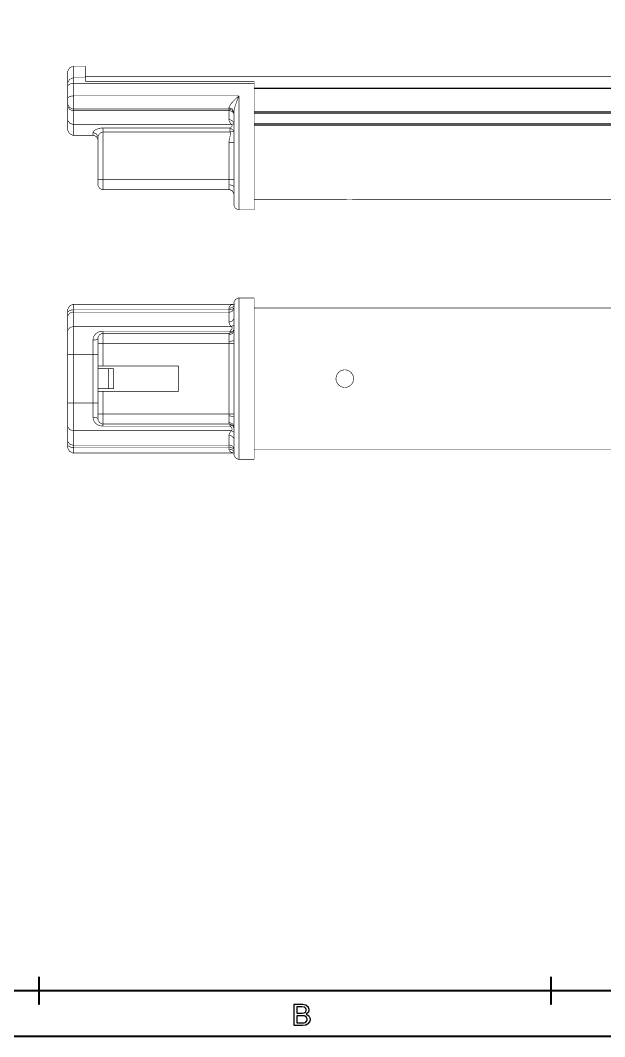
# Model space of a CAD drawing. Extents: x 0.54 to 10.46, y 0.74 to 7.76.
# Drawn here: x 2.687 to 4.838, y 0.739 to 4.48 of the extents above; entities that cross this region are included whole.
import ezdxf

# ---------------------------------------------------------------- set-up
doc = ezdxf.new("R2010")
doc.units = 0
doc.layers.get('0').update_dxf_attribs({"linetype": 'CONTINUOUS'})

msp = doc.modelspace()

# ---------------------------------------------------------------- linework, layer by layer
at = {"color": 0}
for points in [[(10.4631, 0.738986), (0.536893, 0.738986), (0.536458, 0.738986), (0.535157, 0.740289), (0.535157, 0.740722), (0.535157, 7.75928), (0.535157, 7.75971), (0.536458, 7.76101), (0.536893, 7.76101), (10.4631, 7.76101), (10.4635, 7.76101), (10.4648, 7.75971), (10.4648, 7.75928), (10.4648, 0.740722), (10.4648, 0.740289), (10.4635, 0.738986), (10.4631, 0.738986)], [(0.538629, 0.742458), (10.4614, 0.742458), (10.4614, 7.75754), (0.538629, 7.75754), (0.538629, 0.742458)], [(10.296, 0.906087), (0.871149, 0.906087), (0.870714, 0.906087), (0.869412, 0.907389), (0.869412, 0.907824), (0.869412, 7.59218), (0.869412, 7.59261), (0.870714, 7.59392), (0.871149, 7.59392), (10.296, 7.59392), (10.2964, 7.59392), (10.2977, 7.59261), (10.2977, 7.59218), (10.2977, 0.907824), (10.2977, 0.907389), (10.2964, 0.906087), (10.296, 0.906087)], [(0.872885, 0.90956), (10.2943, 0.90956), (10.2943, 7.59044), (0.872885, 7.59044), (0.872885, 0.90956)], [(2.75608, 0.857042), (2.75592, 0.857042), (2.75543, 0.857585), (2.75543, 0.857747), (2.75543, 0.958008), (2.75543, 0.958171), (2.75592, 0.958658), (2.75608, 0.958658), (2.75624, 0.958658), (2.75678, 0.958171), (2.75678, 0.958008), (2.75678, 0.857747), (2.75678, 0.857585), (2.75624, 0.857042), (2.75608, 0.857042)], [(4.64106, 0.857042), (4.64085, 0.857042), (4.64035, 0.857585), (4.64035, 0.857747), (4.64035, 0.958008), (4.64035, 0.958171), (4.64085, 0.958658), (4.64106, 0.958658), (4.64122, 0.958658), (4.64176, 0.958171), (4.64176, 0.958008), (4.64176, 0.857747), (4.64176, 0.857585), (4.64122, 0.857042), (4.64106, 0.857042)], [(3.69461, 0.780274), (3.69461, 0.858074), (3.72385, 0.858074), (3.72738, 0.858074), (3.73719, 0.856174), (3.73812, 0.85574), (3.73899, 0.85536), (3.74604, 0.849283), (3.74658, 0.848469), (3.74707, 0.847657), (3.74962, 0.840549), (3.74962, 0.838162), (3.74962, 0.835829), (3.74735, 0.829536), (3.7469, 0.828776), (3.74642, 0.828071), (3.73964, 0.822157), (3.73872, 0.821669), (3.73986, 0.821343), (3.74897, 0.815483), (3.74962, 0.814615), (3.75022, 0.813803), (3.75342, 0.80561), (3.75342, 0.802843), (3.75342, 0.800293), (3.75146, 0.793457), (3.75108, 0.792643), (3.75071, 0.791883), (3.74593, 0.785861), (3.74539, 0.785428), (3.74479, 0.784993), (3.73768, 0.781793), (3.73687, 0.781575), (3.736, 0.781358), (3.72721, 0.780274), (3.72428, 0.780274), (3.69461, 0.780274)], [(3.70492, 0.825412), (3.72174, 0.825412), (3.72418, 0.825412), (3.73107, 0.826172), (3.73156, 0.826281), (3.73221, 0.826497), (3.73714, 0.829753), (3.73747, 0.830186), (3.73779, 0.830675), (3.73947, 0.835394), (3.73947, 0.836968), (3.73947, 0.838704), (3.7379, 0.843261), (3.73763, 0.84375), (3.73731, 0.844293), (3.73286, 0.847657), (3.73232, 0.847819), (3.73172, 0.848036), (3.72325, 0.848904), (3.72049, 0.848904), (3.70492, 0.848904), (3.70492, 0.825412)], [(3.70492, 0.789442), (3.72428, 0.789442), (3.72601, 0.789442), (3.73096, 0.789768), (3.73133, 0.789822), (3.73188, 0.789931), (3.73682, 0.791721), (3.73725, 0.791938), (3.73763, 0.79221), (3.74094, 0.795844), (3.74121, 0.796278), (3.74143, 0.796767), (3.74274, 0.801324), (3.74274, 0.802843), (3.74274, 0.804742), (3.74083, 0.809896), (3.7405, 0.810385), (3.74013, 0.810926), (3.73497, 0.814671), (3.73432, 0.814888), (3.73361, 0.815104), (3.72558, 0.816189), (3.72293, 0.816189), (3.70492, 0.816189), (3.70492, 0.789442)]]:
    msp.add_lwpolyline(points, close=True, dxfattribs=at)
at = {"color": 0, "const_width": 0.002083}
for points in [[(2.88363, 4.31099), (2.87967, 4.31099), (2.86789, 4.30447), (2.86139, 4.29264), (2.86139, 4.28868)], [(2.92626, 4.31099), (2.88363, 4.31099)], [(2.92626, 4.26807), (2.92626, 4.31099)], [(2.86139, 4.24744), (2.86139, 4.28868)], [(2.88363, 4.26807), (2.88064, 4.26818), (2.86822, 4.26237), (2.86149, 4.25043), (2.86139, 4.24744)], [(2.88363, 4.26807), (2.88363, 4.24826)], [(2.92626, 4.26807), (2.88363, 4.26807)], [(8.43511, 4.27387), (2.92626, 4.27387)], [(2.92626, 4.25472), (2.92626, 4.26807)], [(2.88363, 4.24826), (2.87929, 4.24799), (2.87511, 4.24729), (2.87125, 4.2461), (2.86789, 4.24451), (2.86513, 4.24262), (2.86307, 4.24046), (2.86182, 4.23807), (2.86139, 4.23557)], [(2.86139, 4.23557), (2.86139, 4.24744)], [(2.86139, 4.19254), (2.86139, 4.23557)], [(2.88363, 4.24826), (2.88363, 4.20176)], [(3.54764, 4.24826), (2.88363, 4.24826)], [(3.54764, 4.25586), (2.92626, 4.25586)], [(3.54764, 4.25472), (2.92626, 4.25472)], [(3.54764, 4.25586), (3.54764, 4.25472)], [(3.54764, 4.25472), (3.54764, 4.24826)], [(3.54764, 4.24826), (3.54764, 3.78233)], [(7.81375, 4.2296), (3.54764, 4.2296)], [(2.88363, 4.20176), (2.87929, 4.20156), (2.87511, 4.20107), (2.87125, 4.20019), (2.86789, 4.19906), (2.86513, 4.19764), (2.86307, 4.19607), (2.86182, 4.19433), (2.86139, 4.19254)], [(2.86139, 4.17324), (2.86139, 4.19254)], [(2.88363, 4.20176), (3.49203, 4.20176)], [(2.88363, 4.20176), (2.88363, 4.15343)], [(3.45492, 4.15728), (3.45497, 4.15771), (3.45583, 4.16174), (3.45606, 4.16211), (3.45611, 4.16228), (3.45671, 4.16363), (3.45682, 4.16374), (3.45714, 4.1645), (3.46218, 4.1721), (3.46278, 4.17285), (3.4636, 4.17393), (3.47293, 4.1844), (3.47396, 4.18539), (3.47499, 4.18647), (3.48594, 4.19667), (3.48708, 4.1976), (3.48747, 4.19797), (3.49143, 4.20133), (3.49186, 4.20167)], [(3.49203, 4.20176), (3.49181, 4.20128), (3.48969, 4.19646), (3.48953, 4.19596), (3.48893, 4.19467), (3.48351, 4.18083), (3.48301, 4.17936), (3.48247, 4.178), (3.47781, 4.16417), (3.47738, 4.16276), (3.47706, 4.16178), (3.47456, 4.15192), (3.47439, 4.15093), (3.47424, 4.15022), (3.47353, 4.14339), (3.47347, 4.14268)], [(2.86139, 4.17324), (2.86154, 4.17036), (2.86837, 4.15875), (2.88069, 4.15326), (2.88363, 4.15338)], [(2.86139, 4.16363), (2.86139, 4.17324)], [(2.86139, 4.16363), (2.86182, 4.16103), (2.86925, 4.1511), (2.88097, 4.14708), (2.88363, 4.1474)], [(2.86139, 4.11328), (2.86139, 4.16363)], [(2.88363, 4.15338), (3.45492, 4.15338)], [(2.88363, 4.15338), (2.88363, 4.1474)], [(3.47347, 4.14268), (3.47314, 4.14497), (3.46712, 4.15375), (3.45719, 4.15756), (3.45492, 4.15728)], [(3.45492, 4.15338), (3.45492, 4.15728)], [(3.47347, 4.13688), (3.47331, 4.13932), (3.46756, 4.14899), (3.45731, 4.15354), (3.45492, 4.15338)], [(3.45492, 4.1474), (3.45492, 4.15343)], [(3.45492, 4.1474), (2.88363, 4.1474)], [(2.88363, 4.1474), (2.88363, 4.09706)], [(3.47347, 4.1339), (3.47304, 4.13612), (3.46685, 4.14442), (3.45708, 4.14774), (3.45492, 4.1474)], [(3.45492, 4.11399), (3.45492, 4.1474)], [(3.47347, 4.10042), (3.47304, 4.10265), (3.46685, 4.11094), (3.45708, 4.11431), (3.45492, 4.11399)], [(3.46403, 4.09706), (3.46338, 4.09776), (3.45779, 4.10499), (3.45736, 4.10574), (3.45703, 4.10628), (3.45508, 4.11187), (3.45503, 4.11242), (3.45497, 4.11257), (3.45492, 4.11367), (3.45492, 4.11399)], [(3.47347, 3.86481), (3.47347, 4.14268)], [(7.81375, 4.14031), (3.54764, 4.14031)], [(2.86139, 4.11328), (2.86182, 4.11068), (2.86925, 4.10075), (2.88097, 4.09674), (2.88363, 4.09706)], [(2.86139, 4.0791), (2.86139, 4.11328)], [(2.86139, 4.0791), (2.86139, 4.07519), (2.86783, 4.06337), (2.87967, 4.05686), (2.88363, 4.05686)], [(2.88363, 4.09706), (3.46403, 4.09706)], [(2.88363, 4.09706), (2.88363, 4.05686)], [(2.9541, 4.06635), (2.95421, 4.06679), (2.95617, 4.0709), (2.95654, 4.07129), (2.95688, 4.07178), (2.96257, 4.07622), (2.96332, 4.07661), (2.96408, 4.0771), (2.97331, 4.081), (2.97439, 4.08128), (2.97515, 4.08154), (2.98372, 4.08333), (2.98465, 4.08339), (2.98519, 4.08344), (2.99067, 4.08376), (2.99121, 4.08376)], [(2.99121, 4.06853), (2.99121, 4.08376)], [(2.99121, 4.08371), (3.45921, 4.08371)], [(3.45921, 4.08371), (3.45979, 4.08421), (3.46533, 4.08931), (3.46582, 4.08985), (3.46593, 4.09), (3.46696, 4.09158), (3.46701, 4.09174), (3.46701, 4.0919), (3.4669, 4.09321), (3.4669, 4.09332), (3.46685, 4.09347), (3.46588, 4.09511), (3.46576, 4.09521), (3.4656, 4.09538), (3.46414, 4.09694), (3.46403, 4.09706)], [(3.45921, 4.06853), (3.45921, 4.08376)], [(3.47347, 4.07183), (3.47271, 4.07329), (3.46072, 4.08328), (3.45921, 4.08371)], [(3.47347, 4.09836), (3.47265, 4.09853), (3.46474, 4.09744), (3.46403, 4.09706)], [(3.54764, 4.09581), (5.19846, 4.09581)], [(2.9541, 4.05686), (2.88363, 4.05686)], [(2.97265, 4.04899), (2.97254, 4.05149), (2.96696, 4.06153), (2.95654, 4.06646), (2.9541, 4.06635)], [(2.9541, 4.05686), (2.9541, 4.06635)], [(2.97265, 4.03831), (2.97265, 4.04161), (2.96718, 4.05143), (2.95736, 4.05686), (2.9541, 4.05686)], [(2.99121, 4.06853), (2.99094, 4.06853), (2.98817, 4.06825), (2.98796, 4.06814), (2.98779, 4.06814), (2.98665, 4.06776), (2.98654, 4.06771), (2.98617, 4.0676), (2.98307, 4.06603), (2.98281, 4.06581), (2.98221, 4.06543), (2.97765, 4.06104), (2.97726, 4.06054), (2.97689, 4.06006), (2.97401, 4.05507), (2.97385, 4.05458), (2.97364, 4.05414), (2.97271, 4.04949), (2.97265, 4.04899)], [(2.97265, 3.89361), (2.97265, 4.04899)], [(3.45921, 4.06853), (2.99121, 4.06853)], [(2.99121, 4.06853), (2.99121, 3.89361)], [(3.45492, 4.03071), (3.45492, 4.03097), (3.45492, 4.03153), (3.45492, 4.03168), (3.45492, 4.03299), (3.45731, 4.04546), (3.45768, 4.04671), (3.45796, 4.04785), (3.46018, 4.05892), (3.46024, 4.06), (3.46024, 4.06218), (3.45931, 4.06787), (3.45921, 4.06858)], [(3.45921, 4.06853), (3.46126, 4.06901), (3.46326, 4.0695), (3.46522, 4.06993), (3.46712, 4.07036), (3.46892, 4.07081), (3.4706, 4.07118), (3.47211, 4.0715), (3.47347, 4.07183)], [(3.45492, 3.89361), (3.45492, 4.03071)], [(3.45492, 4.03071), (3.47347, 4.03071)], [(2.97265, 3.87511), (2.97265, 3.89361)], [(2.99121, 3.89361), (2.97265, 3.89361)], [(2.99121, 3.89361), (3.45492, 3.89361)], [(2.99121, 3.89361), (2.99121, 3.8565)], [(3.45492, 3.89361), (3.47347, 3.89361)], [(3.45492, 3.8744), (3.45492, 3.89361)], [(2.97265, 3.87511), (2.97265, 3.87185), (2.97808, 3.86199), (2.9879, 3.8565), (2.99121, 3.8565)], [(3.45492, 3.8565), (2.99121, 3.8565)], [(3.45492, 3.8744), (3.45856, 3.87424), (3.46203, 3.87369), (3.46522, 3.87283), (3.46804, 3.87158), (3.47032, 3.87011), (3.47206, 3.86849), (3.4731, 3.86669), (3.47347, 3.86481)], [(3.45492, 3.85721), (3.45492, 3.85753), (3.45508, 3.86068), (3.45508, 3.86171), (3.45508, 3.86225), (3.45497, 3.86897), (3.45497, 3.86974), (3.45497, 3.87093), (3.45492, 3.87354), (3.45492, 3.8744)], [(3.47347, 3.83903), (3.47342, 3.84158), (3.46793, 3.852), (3.45742, 3.85732), (3.45492, 3.85726)], [(3.45492, 3.8565), (3.45492, 3.85726)], [(3.47347, 3.838), (3.47347, 3.84131), (3.46799, 3.85113), (3.45817, 3.85656), (3.45492, 3.85656)], [(3.47347, 3.86481), (3.47347, 3.86328), (3.47347, 3.85986), (3.47347, 3.85872), (3.47347, 3.85764), (3.47358, 3.84988), (3.47358, 3.84728), (3.47353, 3.84651), (3.47347, 3.83968), (3.47347, 3.83903)], [(3.47347, 3.80089), (3.47347, 3.83903)], [(3.54764, 3.81944), (3.84907, 3.81944)], [(3.91357, 3.8195), (3.90821, 3.82021), (3.85439, 3.82015), (3.84907, 3.81944)], [(3.91357, 3.81944), (5.15207, 3.81944)], [(3.47347, 3.80089), (3.47347, 3.79764), (3.47889, 3.78782), (3.48872, 3.78233), (3.49203, 3.78233)], [(3.49203, 3.78233), (3.54764, 3.78233)], [(3.49203, 3.45779), (3.48872, 3.45779), (3.47889, 3.45236), (3.47347, 3.44254), (3.47347, 3.43924)], [(3.54764, 3.45779), (3.49203, 3.45779)], [(3.54764, 3.45779), (3.54764, 2.86426)], [(2.88363, 3.43451), (2.87967, 3.43451), (2.86789, 3.42806), (2.86139, 3.41624), (2.86139, 3.41228)], [(2.88363, 3.41433), (2.87929, 3.41411), (2.87511, 3.41357), (2.87125, 3.41265), (2.86789, 3.41135), (2.86513, 3.40983), (2.86307, 3.4081), (2.86182, 3.40619), (2.86139, 3.40419)], [(2.86139, 3.40419), (2.86139, 3.41228)], [(2.88363, 3.40582), (2.88103, 3.40625), (2.86947, 3.40261), (2.86193, 3.39312), (2.86139, 3.39057)], [(2.86139, 3.39057), (2.86139, 3.40419)], [(3.47347, 3.43451), (2.88363, 3.43451)], [(2.88363, 3.41433), (2.88363, 3.40582)], [(2.88363, 3.41433), (3.45492, 3.41433)], [(2.88363, 3.40582), (2.88363, 3.35221)], [(3.45492, 3.40582), (2.88363, 3.40582)], [(3.45492, 3.42042), (3.45856, 3.42063), (3.46203, 3.42128), (3.46522, 3.42231), (3.46804, 3.42372), (3.47032, 3.42546), (3.47206, 3.42746), (3.4731, 3.42964), (3.47347, 3.43186)], [(3.45492, 3.41433), (3.45856, 3.4145), (3.46203, 3.41499), (3.46522, 3.41575), (3.46804, 3.41683), (3.47032, 3.41808), (3.47206, 3.41954), (3.4731, 3.42111), (3.47347, 3.42279)], [(3.45492, 3.41433), (3.45492, 3.42042)], [(3.45492, 3.40582), (3.45703, 3.40549), (3.46669, 3.40853), (3.47299, 3.41644), (3.47347, 3.41851)], [(3.45492, 3.40582), (3.45492, 3.41433)], [(3.45492, 3.37022), (3.45492, 3.40582)], [(3.47347, 3.33843), (3.47347, 3.43924)], [(4.93875, 3.42068), (3.54764, 3.42068)], [(2.86139, 3.33697), (2.86139, 3.39057)], [(3.45492, 3.37022), (3.45703, 3.3699), (3.46669, 3.37294), (3.47299, 3.38081), (3.47347, 3.38292)], [(3.46403, 3.35221), (3.46338, 3.35297), (3.45779, 3.36062), (3.45736, 3.36143), (3.45703, 3.36203), (3.45508, 3.36794), (3.45503, 3.36854), (3.45497, 3.36871), (3.45492, 3.36985), (3.45492, 3.37022)], [(2.88363, 3.35221), (2.88103, 3.3526), (2.86947, 3.34901), (2.86193, 3.33951), (2.86139, 3.33697)], [(2.86139, 3.25065), (2.86139, 3.33697)], [(2.88363, 3.35221), (2.88363, 3.25065)], [(2.88363, 3.35221), (3.46403, 3.35221)], [(2.9541, 3.30285), (2.95421, 3.30387), (2.95617, 3.31364), (2.95654, 3.31456), (2.95688, 3.31554), (2.96257, 3.32389), (2.96332, 3.3246), (2.96408, 3.32542), (2.97331, 3.33182), (2.97439, 3.33225), (2.97515, 3.33263), (2.98372, 3.33524), (2.98465, 3.33535), (2.98519, 3.33544), (2.99067, 3.33583), (2.99121, 3.33583)], [(2.99121, 3.3279), (2.99121, 3.33583)], [(2.99121, 3.33583), (3.45921, 3.33583)], [(3.45492, 3.3279), (3.45817, 3.3279), (3.46799, 3.33339), (3.47347, 3.34321), (3.47347, 3.34646)], [(3.45492, 3.32254), (3.45725, 3.32238), (3.46744, 3.32671), (3.47325, 3.3361), (3.47347, 3.33843)], [(3.45921, 3.33583), (3.45979, 3.33649), (3.46533, 3.34321), (3.46582, 3.34392), (3.46593, 3.34412), (3.46696, 3.34608), (3.46701, 3.34625), (3.46701, 3.3464), (3.4669, 3.34799), (3.4669, 3.3481), (3.46685, 3.34831), (3.46588, 3.35004), (3.46576, 3.35021), (3.4656, 3.35042), (3.46414, 3.35206), (3.46403, 3.35221)], [(3.46403, 3.35221), (3.4649, 3.35265), (3.47276, 3.35818), (3.47347, 3.35883)], [(3.47347, 3.33843), (3.47347, 3.33703), (3.47347, 3.33382), (3.47347, 3.33274), (3.47347, 3.33165), (3.47358, 3.32156), (3.47358, 3.31814), (3.47353, 3.31685), (3.47347, 3.303), (3.47347, 3.3016)], [(2.97265, 3.3094), (2.97233, 3.30811), (2.97125, 3.30686), (2.96957, 3.30578), (2.96724, 3.30479), (2.96442, 3.30393), (2.96121, 3.30333), (2.95774, 3.30296), (2.9541, 3.30285)], [(2.9541, 3.25065), (2.9541, 3.30285)], [(2.99121, 3.3279), (2.9879, 3.3279), (2.97808, 3.32249), (2.97265, 3.31272), (2.97265, 3.3094)], [(2.97265, 3.29085), (2.97265, 3.3094)], [(2.99121, 3.3279), (2.99121, 3.29081)], [(2.99121, 3.3279), (3.45492, 3.3279)], [(3.45492, 3.32254), (3.45492, 3.3279)], [(3.45492, 3.29801), (3.45492, 3.29904), (3.45508, 3.30707), (3.45508, 3.30974), (3.45508, 3.31065), (3.45497, 3.31858), (3.45497, 3.31922), (3.45497, 3.3201), (3.45492, 3.322), (3.45492, 3.3226)], [(3.45492, 3.29801), (3.45649, 3.29775), (3.47206, 3.30078), (3.47347, 3.3016)], [(3.45492, 3.29085), (3.45492, 3.29801)], [(3.47347, 3.02035), (3.47347, 3.3016)], [(2.97265, 3.20736), (2.97265, 3.29085)], [(2.99121, 3.29085), (2.97265, 3.29085)], [(2.99121, 3.29085), (2.99121, 3.20736)], [(3.45492, 3.29085), (2.99121, 3.29085)], [(3.45492, 3.29085), (3.47347, 3.29085)], [(3.45492, 3.03114), (3.45492, 3.29081)], [(2.86139, 3.07135), (2.86139, 3.25065)], [(2.88363, 3.25065), (2.86139, 3.25065)], [(2.88363, 3.25065), (2.88363, 3.07135)], [(2.9541, 3.25065), (2.88363, 3.25065)], [(2.9541, 3.07135), (2.9541, 3.25065)], [(2.9541, 3.25065), (2.97265, 3.25065)], [(2.97265, 3.20736), (2.97265, 3.19808)], [(2.99121, 3.20736), (2.97265, 3.20736)], [(2.97265, 3.19808), (2.97265, 3.12392)], [(3.01204, 3.19808), (2.97265, 3.19808)], [(3.26942, 3.20736), (2.99121, 3.20736)], [(3.01204, 3.12392), (3.01204, 3.19808)], [(3.0306, 3.19808), (3.01204, 3.19808)], [(3.0306, 3.19808), (3.0306, 3.12392)], [(3.26942, 3.11464), (3.26942, 3.20736)], [(3.01204, 3.12392), (2.97265, 3.12392)], [(2.97265, 3.12392), (2.97265, 3.11464)], [(2.97265, 3.03114), (2.97265, 3.11464)], [(2.97265, 3.11464), (2.99121, 3.11464)], [(2.99121, 3.11464), (2.99121, 3.03114)], [(2.99121, 3.11464), (3.26942, 3.11464)], [(3.01204, 3.12392), (3.0306, 3.12392)], [(2.86139, 2.98503), (2.86139, 3.07135)], [(2.88363, 3.07135), (2.86139, 3.07135)], [(2.88363, 3.07135), (2.88363, 2.96978)], [(2.88363, 3.07135), (2.9541, 3.07135)], [(2.9541, 3.07135), (2.97265, 3.07135)], [(2.9541, 3.01915), (2.9541, 3.07135)], [(2.97265, 3.01258), (2.97265, 3.03114)], [(2.99121, 3.03114), (2.97265, 3.03114)], [(2.99121, 3.03114), (2.99121, 2.99403)], [(2.99121, 3.03114), (3.45492, 3.03114)], [(3.45492, 3.02399), (3.45492, 3.03114)], [(3.45492, 3.03114), (3.47347, 3.03114)], [(2.9541, 3.01915), (2.95774, 3.01899), (2.96121, 3.01867), (2.96442, 3.01807), (2.96724, 3.01719), (2.96951, 3.01622), (2.97125, 3.01514), (2.97233, 3.01389), (2.97265, 3.01258)], [(2.99121, 2.98617), (2.99029, 2.98628), (2.98128, 2.98742), (2.98042, 2.98762), (2.97954, 2.98785), (2.97151, 2.99115), (2.97081, 2.9916), (2.97, 2.99208), (2.96317, 2.99756), (2.96257, 2.99815), (2.96186, 2.99892), (2.95665, 3.00706), (2.95632, 3.00792), (2.956, 3.00885), (2.95421, 3.01824), (2.9541, 3.01915)], [(2.97265, 3.01258), (2.97265, 3.00933), (2.97808, 2.99951), (2.9879, 2.99403), (2.99121, 2.99403)], [(3.45492, 2.99408), (2.99121, 2.99408)], [(2.99121, 2.98617), (2.99121, 2.99403)], [(3.47347, 3.02035), (3.47206, 3.02121), (3.45649, 3.02425), (3.45492, 3.02399)], [(3.45492, 2.9994), (3.45492, 3.00006), (3.45508, 3.00575), (3.45508, 3.00765), (3.45508, 3.00846), (3.45497, 3.01747), (3.45497, 3.01844), (3.45497, 3.01986), (3.45492, 3.02294), (3.45492, 3.02399)], [(3.47347, 2.98356), (3.47325, 2.98594), (3.46744, 2.99533), (3.45725, 2.99963), (3.45492, 2.9994)], [(3.45492, 2.99408), (3.45492, 2.9994)], [(3.47347, 2.97553), (3.47347, 2.97885), (3.46799, 2.98867), (3.45817, 2.99408), (3.45492, 2.99408)], [(3.47347, 3.02035), (3.47347, 3.01844), (3.47347, 3.01417), (3.47347, 3.01269), (3.47347, 3.01133), (3.47358, 3.0006), (3.47358, 2.99696), (3.47353, 2.99576), (3.47347, 2.98465), (3.47347, 2.98356)], [(2.86139, 2.98503), (2.86193, 2.98253), (2.86947, 2.97304), (2.88103, 2.9694), (2.88363, 2.96978)], [(2.86139, 2.93138), (2.86139, 2.98503)], [(3.46403, 2.96978), (2.88363, 2.96978)], [(2.88363, 2.96978), (2.88363, 2.91618)], [(3.45921, 2.98617), (2.99121, 2.98617)], [(3.45492, 2.95176), (3.45492, 2.95221), (3.45497, 2.95335), (3.45503, 2.95344), (3.45508, 2.9541), (3.45703, 2.96001), (3.45736, 2.96056), (3.45779, 2.96137), (3.46338, 2.96907), (3.46403, 2.96978)], [(3.46403, 2.96978), (3.46414, 2.96994), (3.4656, 2.97163), (3.46576, 2.97179), (3.46588, 2.97194), (3.46685, 2.97374), (3.4669, 2.9739), (3.4669, 2.97407), (3.46701, 2.97564), (3.46701, 2.97575), (3.46696, 2.97597), (3.46593, 2.97792), (3.46582, 2.97808), (3.46533, 2.97879), (3.45979, 2.98551), (3.45921, 2.98617)], [(3.47347, 2.96311), (3.47276, 2.96382), (3.4649, 2.9694), (3.46403, 2.96978)], [(3.47347, 2.88276), (3.47347, 2.98356)], [(2.86139, 2.93138), (2.86193, 2.92887), (2.86947, 2.91943), (2.88103, 2.91581), (2.88363, 2.91618)], [(2.86139, 2.91781), (2.86139, 2.93138)], [(2.86139, 2.91781), (2.86182, 2.91581), (2.86307, 2.9139), (2.86513, 2.91217), (2.86789, 2.9106), (2.87125, 2.90935), (2.87511, 2.90842), (2.87929, 2.90782), (2.88363, 2.90767)], [(2.86139, 2.90967), (2.86139, 2.91775)], [(3.47347, 2.93907), (3.47299, 2.94119), (3.46669, 2.94911), (3.45703, 2.9521), (3.45492, 2.95176)], [(3.45492, 2.91618), (3.45492, 2.95176)], [(2.86139, 2.90967), (2.86139, 2.90576), (2.86783, 2.89399), (2.87967, 2.88743), (2.88363, 2.88743)], [(2.88363, 2.91618), (3.45492, 2.91618)], [(2.88363, 2.91618), (2.88363, 2.90767)], [(3.45492, 2.90767), (2.88363, 2.90767)], [(2.88363, 2.88743), (3.47347, 2.88743)], [(3.47347, 2.90349), (3.47299, 2.9056), (3.46669, 2.91351), (3.45703, 2.9165), (3.45492, 2.91618)], [(3.45492, 2.90767), (3.45492, 2.91618)], [(3.45492, 2.90767), (3.45856, 2.9075), (3.46203, 2.90701), (3.46522, 2.90625), (3.46804, 2.90517), (3.47032, 2.90392), (3.47206, 2.90246), (3.4731, 2.90088), (3.47347, 2.89919)], [(3.45492, 2.90158), (3.45492, 2.90767)], [(3.45492, 2.90158), (3.45856, 2.90136), (3.46203, 2.90072), (3.46522, 2.89968), (3.46804, 2.89828), (3.47032, 2.89654), (3.47206, 2.89453), (3.4731, 2.89236), (3.47347, 2.89014)], [(3.47347, 2.88276), (3.47347, 2.8795), (3.47889, 2.86968), (3.48872, 2.86421), (3.49203, 2.86421)], [(3.54764, 2.90132), (4.93875, 2.90132)], [(3.49203, 2.86421), (3.54764, 2.86421)]]:
    msp.add_lwpolyline(points, dxfattribs=at)
at = {"color": 250, "const_width": 0.002083}
for points in [[(2.88363, 4.31099), (2.88363, 4.26807)], [(3.54764, 4.23378), (7.81375, 4.23378)], [(7.81375, 4.22803), (3.54764, 4.22803)], [(3.49203, 4.20176), (3.49203, 3.78233)], [(3.54764, 4.14497), (7.81375, 4.14497)], [(7.81375, 4.13661), (3.54764, 4.13661)], [(3.54764, 4.0995), (5.19846, 4.0995)], [(5.19846, 4.09229), (3.54764, 4.09229)], [(3.49203, 3.45779), (3.49203, 2.86426)], [(2.88363, 3.43451), (2.88363, 3.41433)], [(3.45492, 3.42042), (3.45497, 3.4209), (3.45583, 3.42507), (3.45606, 3.42546), (3.45611, 3.42563), (3.45671, 3.42671), (3.45682, 3.42681), (3.45714, 3.4274), (3.46218, 3.43164), (3.46278, 3.43197), (3.4636, 3.43246), (3.47293, 3.43463), (3.47396, 3.43451), (3.47407, 3.43451), (3.47547, 3.43435), (3.47564, 3.43431)], [(3.45921, 3.33583), (3.4599, 3.3355), (3.46756, 3.33376), (3.46838, 3.33371)], [(3.45921, 3.32844), (3.45921, 3.33583)], [(3.45921, 2.98617), (3.45921, 2.99354)], [(3.46838, 2.98828), (3.46756, 2.98828), (3.4599, 2.98649), (3.45921, 2.98617)], [(2.88363, 2.90767), (2.88363, 2.88743)], [(3.47542, 2.88764), (3.47526, 2.88764), (3.47407, 2.88747), (3.47396, 2.88743), (3.47293, 2.88738), (3.4636, 2.8896), (3.46278, 2.89003), (3.46218, 2.89035), (3.45714, 2.89464), (3.45682, 2.89518), (3.45671, 2.89529), (3.45611, 2.89643), (3.45606, 2.89654), (3.45589, 2.89692), (3.45497, 2.90115), (3.45492, 2.90158)]]:
    msp.add_lwpolyline(points, dxfattribs=at)
at = {"color": 0, "const_width": 0.002083}
msp.add_lwpolyline([(3.84907, 3.16097), (3.84907, 3.1594), (3.84956, 3.15522), (3.84967, 3.15468), (3.84978, 3.15419), (3.85135, 3.14903), (3.85157, 3.14854), (3.85172, 3.14806), (3.85422, 3.14344), (3.85454, 3.14296), (3.85482, 3.14253), (3.85818, 3.1384), (3.85856, 3.13803), (3.85926, 3.13732), (3.86811, 3.13146), (3.86908, 3.13103), (3.87007, 3.13064), (3.87864, 3.12853), (3.88151, 3.12853), (3.88308, 3.12853), (3.88732, 3.12907), (3.88786, 3.12918), (3.88835, 3.12929), (3.89344, 3.13081), (3.89393, 3.13103), (3.89442, 3.13124), (3.89908, 3.13374), (3.89958, 3.134), (3.90001, 3.13433), (3.90408, 3.13764), (3.90446, 3.13803), (3.90483, 3.1384), (3.90815, 3.14253), (3.90847, 3.14296), (3.90875, 3.14339), (3.91129, 3.14806), (3.91151, 3.14854), (3.91168, 3.14903), (3.91325, 3.15414), (3.91336, 3.15462), (3.91347, 3.15517), (3.91401, 3.15956), (3.91401, 3.16097), (3.91401, 3.16411), (3.91189, 3.17242), (3.91151, 3.17339), (3.91108, 3.17437), (3.90522, 3.18321), (3.90451, 3.18392), (3.90414, 3.18431), (3.90001, 3.18772), (3.89958, 3.18799), (3.89914, 3.18832), (3.89447, 3.19081), (3.89399, 3.19097), (3.8935, 3.19119), (3.8884, 3.19276), (3.88792, 3.19282), (3.88737, 3.19293), (3.88297, 3.19347), (3.88157, 3.19347), (3.87993, 3.19347), (3.87571, 3.19293), (3.87522, 3.19282), (3.87468, 3.19276), (3.86957, 3.19119), (3.86908, 3.19097), (3.8686, 3.19081), (3.86393, 3.18832), (3.8635, 3.18799), (3.86307, 3.18772), (3.85894, 3.18435), (3.85861, 3.18397), (3.85786, 3.18326), (3.85194, 3.17443), (3.85157, 3.17344), (3.85113, 3.17247), (3.84907, 3.16385), (3.84907, 3.16097)], close=True, dxfattribs=at)

doc.saveas('drawing.dxf')
